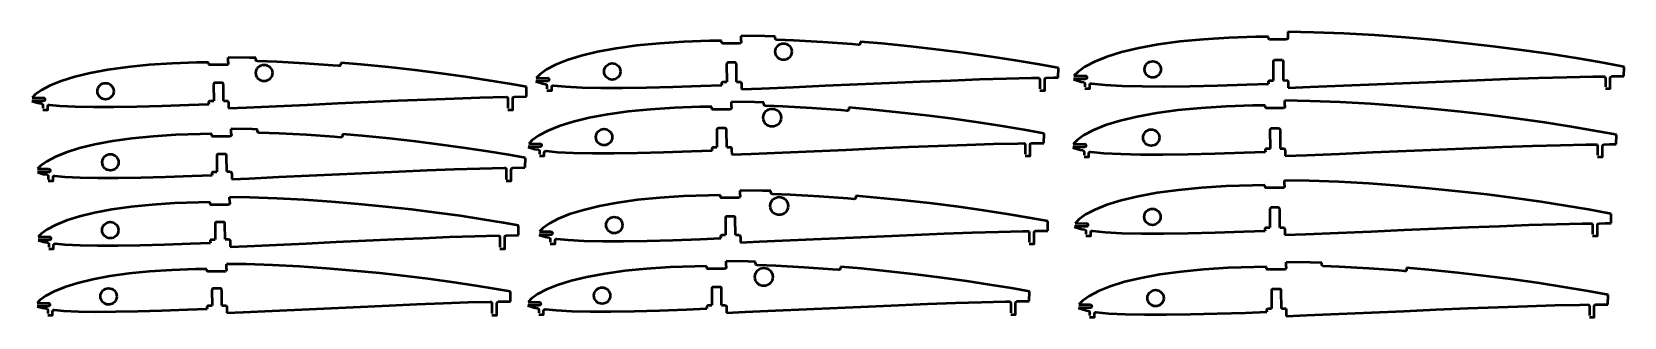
# Model space of a CAD drawing. Header units: millimetres. Extents: x 4 to 492, y 8 to 96.
import ezdxf

# ---------------------------------------------------------------- set-up
doc = ezdxf.new("R2010")
doc.units = ezdxf.units.MM
doc.layers.add('AM_0', color=7, linetype='Continuous', lineweight=50)

msp = doc.modelspace()

# ---------------------------------------------------------------- linework, layer by layer
at = {"layer": 'AM_0', "color": 0}
for p, q in [((221.54, 92.91), (221.53, 94.38)), ((64.35, 86.33), (64.34, 87.8)), ((318.7, 81.63), (318.76, 84.57)), ((492, 82.06), (492.07, 84.97)), ((155.72, 75.82), (155.78, 78.78)), ((215.62, 79.55), (215.62, 79.34)), ((221.62, 79.57), (221.62, 78.07)), ((383.11, 79.98), (383.11, 79.77)), ((389.11, 80), (389.12, 78.5)), ((58.44, 73.74), (58.45, 73.53)), ((64.44, 73.78), (64.45, 72.27)), ((218.54, 72.71), (218.53, 74.19)), ((65.32, 64.45), (65.31, 65.92)), ((314.25, 61.63), (314.32, 64.58)), ((489.62, 61.25), (489.69, 64.16)), ((212.62, 59.54), (212.62, 59.33)), ((218.62, 59.57), (218.63, 58.07)), ((382.17, 59.18), (382.17, 58.97)), ((388.17, 59.2), (388.18, 57.69)), ((155.31, 57.11), (155.25, 54.14)), ((59.43, 52.06), (59.43, 51.84)), ((65.43, 52.09), (65.44, 50.59)), ((388, 48.74), (387.99, 50.22)), ((64.82, 43.56), (64.81, 45.03)), ((221.19, 45.69), (221.18, 47.16)), ((488.05, 37.08), (488.12, 40)), ((153.3, 33.44), (153.35, 36.42)), ((315.45, 34.81), (315.51, 37.75)), ((382.06, 35), (382.06, 34.79)), ((388.06, 35.02), (388.07, 33.52)), ((58.93, 31.36), (58.93, 31.15)), ((64.93, 31.4), (64.94, 29.9)), ((215.28, 32.71), (215.28, 32.5)), ((221.28, 32.74), (221.28, 31.24)), ((63.83, 23.16), (63.82, 24.63)), ((216.96, 23.98), (216.96, 25.46)), ((388.49, 23.76), (388.48, 25.24)), ((150.85, 13.21), (150.91, 16.2)), ((309.78, 13.28), (309.84, 16.24)), ((487.09, 12.31), (487.15, 15.23)), ((57.94, 11.15), (57.94, 10.94)), ((63.94, 11.2), (63.95, 9.7)), ((211.06, 11.2), (211.06, 10.99)), ((217.06, 11.24), (217.07, 9.73)), ((382.55, 10.22), (382.55, 10)), ((388.55, 10.24), (388.56, 8.74))]:
    msp.add_line(p, q, dxfattribs=at)
at = {"layer": 'AM_0'}
msp.add_line((388.12, 73.11), (388.12, 74.6), dxfattribs=at)
for points in [[(215.54, 92.87), (211.85, 92.84), (203.96, 92.58), (196.52, 92.1), (189.6, 91.43), (183.26, 90.56), (177.56, 89.52), (172.54, 88.31), (168.24, 86.97), (164.67, 85.53), (161.86, 84.06), (159.83, 82.62), (158.74, 81.5)], [(231.99, 94.15), (228.76, 94.27), (221.53, 94.38)], [(383.06, 94.08), (379.26, 94.06), (370.99, 93.8), (363.2, 93.32), (355.96, 92.62), (349.32, 91.73), (343.34, 90.64), (338.08, 89.39), (333.57, 87.99), (329.82, 86.49), (326.87, 84.94), (324.74, 83.44), (323.51, 82.18)], [(492.07, 84.97), (490.95, 85.17), (484.48, 86.34), (477.36, 87.56), (469.66, 88.77), (461.44, 89.93), (452.77, 91.05), (443.75, 92.09), (434.49, 93.04), (425.08, 93.87), (415.63, 94.57), (406.22, 95.1), (396.96, 95.46), (389.05, 95.59)], [(318.76, 84.57), (318.54, 84.61), (312.36, 85.71), (305.56, 86.86), (298.2, 88), (290.35, 89.1), (282.07, 90.15), (273.45, 91.13), (264.61, 92.02), (257.99, 92.6)], [(58.35, 86.28), (54.76, 86.25), (47.24, 85.98), (40.15, 85.51), (33.56, 84.86), (27.53, 84.02), (22.1, 83.02), (17.33, 81.86), (13.23, 80.58), (9.84, 79.2), (7.17, 77.79), (5.25, 76.43), (4.3, 75.44)], [(72.84, 87.64), (70.87, 87.71), (64.34, 87.8)], [(155.78, 78.78), (150.56, 79.71), (144.07, 80.79), (137.06, 81.86), (129.57, 82.9), (121.68, 83.88), (113.47, 84.8), (105.04, 85.63), (98.85, 86.16)], [(228.5, 73.97), (225.58, 74.08), (218.53, 74.19)], [(489.69, 64.16), (488.79, 64.33), (482.39, 65.48), (475.35, 66.68), (467.74, 67.88), (459.61, 69.02), (451.04, 70.12), (442.12, 71.15), (432.96, 72.08), (423.66, 72.91), (414.31, 73.59), (405.01, 74.12), (395.86, 74.46), (388.12, 74.6)], [(212.54, 72.67), (208.88, 72.64), (201.08, 72.37), (193.72, 71.9), (186.89, 71.23), (180.63, 70.37), (175, 69.34), (170.04, 68.14), (165.78, 66.82), (162.26, 65.39), (159.49, 63.93), (157.49, 62.52), (156.43, 61.43)], [(314.32, 64.58), (314.31, 64.58), (308.21, 65.67), (301.48, 66.8), (294.21, 67.92), (286.45, 69), (278.27, 70.04), (269.75, 71), (261.01, 71.88), (254.51, 72.44)], [(382.12, 73.09), (378.35, 73.06), (370.18, 72.8), (362.48, 72.32), (355.31, 71.63), (348.75, 70.74), (342.84, 69.67), (337.64, 68.43), (333.18, 67.04), (329.48, 65.56), (326.56, 64.03), (324.46, 62.55), (323.27, 61.32)], [(59.32, 64.4), (55.77, 64.37), (48.34, 64.1), (41.34, 63.64), (34.83, 62.99), (28.87, 62.16), (23.52, 61.16), (18.8, 60.02), (14.75, 58.74), (11.41, 57.39), (8.77, 55.99), (6.88, 54.65), (5.96, 53.69)], [(73.33, 65.78), (71.67, 65.84), (65.31, 65.92)], [(155.31, 57.11), (150.39, 57.98), (143.98, 59.04), (137.06, 60.1), (129.66, 61.12), (121.86, 62.08), (113.75, 62.99), (105.42, 63.8), (99.34, 64.32)], [(488.12, 40), (487.44, 40.13), (481.12, 41.27), (474.16, 42.45), (466.63, 43.62), (458.59, 44.76), (450.12, 45.84), (441.3, 46.85), (432.25, 47.77), (423.05, 48.58), (413.8, 49.25), (404.61, 49.76), (395.56, 50.1), (387.99, 50.22)], [(153.35, 36.42), (148.73, 37.23), (142.41, 38.28), (135.56, 39.32), (128.26, 40.32), (120.56, 41.27), (112.55, 42.16), (104.32, 42.96), (95.97, 43.66), (87.57, 44.24), (79.22, 44.68), (71, 44.95), (64.81, 45.03)], [(215.19, 45.64), (211.55, 45.61), (203.84, 45.34), (196.58, 44.87), (189.82, 44.21), (183.64, 43.36), (178.08, 42.33), (173.18, 41.15), (168.98, 39.84), (165.5, 38.43), (162.76, 36.99), (160.79, 35.59), (159.76, 34.53)], [(230.65, 46.97), (228.05, 47.06), (221.18, 47.16)], [(315.51, 37.75), (309.7, 38.79), (303.06, 39.91), (295.87, 41.01), (288.2, 42.08), (280.11, 43.09), (271.7, 44.04), (263.06, 44.9), (256.66, 45.45)], [(382, 48.71), (378.25, 48.69), (370.17, 48.42), (362.56, 47.94), (355.48, 47.26), (348.99, 46.38), (343.15, 45.32), (338.01, 44.09), (333.6, 42.72), (329.94, 41.25), (327.06, 39.73), (324.98, 38.27), (323.83, 37.07)], [(58.82, 43.51), (55.29, 43.47), (47.95, 43.2), (41.04, 42.74), (34.62, 42.1), (28.74, 41.28), (23.45, 40.29), (18.79, 39.16), (14.8, 37.9), (11.49, 36.56), (8.9, 35.18), (7.03, 33.85), (6.14, 32.93)], [(150.91, 16.2), (146.58, 16.96), (140.33, 17.99), (133.58, 19.02), (126.37, 20), (118.76, 20.94), (110.86, 21.81), (102.73, 22.6), (94.48, 23.29), (86.19, 23.86), (77.94, 24.29), (69.83, 24.56), (63.82, 24.63)], [(225.94, 25.28), (223.66, 25.36), (216.96, 25.46)], [(399.41, 25), (395.87, 25.13), (388.48, 25.24)], [(57.83, 23.11), (54.32, 23.07), (47.08, 22.8), (40.26, 22.35), (33.91, 21.71), (28.11, 20.89), (22.89, 19.92), (18.29, 18.8), (14.35, 17.56), (11.09, 16.23), (8.53, 14.87), (6.69, 13.56), (5.83, 12.67)], [(210.96, 23.94), (207.35, 23.91), (199.74, 23.64), (192.56, 23.17), (185.89, 22.51), (179.78, 21.67), (174.29, 20.66), (169.45, 19.49), (165.3, 18.19), (161.87, 16.8), (159.16, 15.37), (157.22, 13.99), (156.23, 12.96)], [(309.84, 16.24), (304.33, 17.22), (297.77, 18.32), (290.67, 19.41), (283.09, 20.46), (275.1, 21.46), (266.79, 22.39), (258.25, 23.24), (251.95, 23.78)], [(382.49, 23.73), (378.76, 23.7), (370.77, 23.44), (363.25, 22.96), (356.25, 22.28), (349.84, 21.41), (344.07, 20.35), (338.99, 19.14), (334.63, 17.78), (331.02, 16.32), (328.17, 14.83), (326.12, 13.38), (325, 12.22)], [(487.15, 15.23), (486.7, 15.32), (480.45, 16.44), (473.57, 17.61), (466.12, 18.76), (458.18, 19.88), (449.8, 20.94), (441.08, 21.93), (432.13, 22.84), (425.42, 23.43)]]:
    msp.add_lwpolyline(points, dxfattribs=at)
at = {"layer": 'AM_0', "color": 0}
for points in [[(221.54, 92.91), (221.54, 92.61, -0.414214), (221.04, 92.1), (216.04, 92.08, -0.414214), (215.54, 92.58), (215.54, 92.87)], [(389.05, 95.59), (389.06, 93.81, -0.414214), (388.56, 93.31), (383.56, 93.3, -0.414214), (383.06, 93.79), (383.06, 94.08)], [(64.35, 86.33), (64.35, 86.03, -0.414214), (63.85, 85.52), (58.85, 85.49, -0.414214), (58.35, 85.99), (58.35, 86.28)], [(220.1, 80.37), (220.08, 85.73, 0.414214), (219.58, 86.23), (217.58, 86.22, 0.414214), (217.08, 85.72), (217.1, 80.36)], [(384.6, 80.79), (384.59, 86.54, -0.414214), (385.08, 87.04), (387.08, 87.05, -0.414214), (387.59, 86.55), (387.6, 80.79)], [(62.93, 74.57), (62.9, 79.54, 0.414214), (62.4, 80.04), (60.4, 80.03, 0.414214), (59.9, 79.52), (59.93, 74.55)], [(158.74, 81.5), (162.17, 81.51, -0.414214), (162.67, 81.01), (162.67, 81.01, -0.414214), (162.18, 80.51), (158.62, 80.5)], [(162.03, 77.71), (163.53, 77.71), (163.53, 78.75, -0.443583), (164.08, 79.24), (167.76, 78.88), (172.72, 78.62), (178.55, 78.49), (185.19, 78.49), (192.56, 78.6), (200.6, 78.81), (209.21, 79.1), (215.62, 79.34)], [(215.62, 79.55), (215.62, 79.85, -0.414214), (216.12, 80.35), (217.1, 80.36)], [(220.1, 80.37), (221.12, 80.37, -0.414214), (221.62, 79.87), (221.62, 79.57)], [(221.62, 78.07), (227.78, 78.32), (237.48, 78.74), (247.31, 79.17), (257.17, 79.6), (266.94, 80.02), (276.5, 80.42), (285.75, 80.79), (294.57, 81.1), (302.85, 81.35), (310.48, 81.53), (312.52, 81.56, -0.418382), (313.03, 81.06), (313.03, 78.21)], [(313.03, 77.71), (314.53, 77.71), (314.53, 81.09, -0.410058), (315.02, 81.59), (317.34, 81.62), (318.7, 81.63)], [(323.51, 82.18), (326.97, 82.19, -0.414214), (327.47, 81.69, -0.414214), (326.97, 81.19), (323.35, 81.18)], [(326.83, 78.3), (328.33, 78.3), (328.33, 79.31, -0.444105), (328.88, 79.81), (333.07, 79.38), (338.27, 79.1), (344.37, 78.96), (351.32, 78.95), (359.04, 79.05), (367.46, 79.25), (376.47, 79.53), (383.11, 79.77)], [(383.11, 79.98), (383.11, 80.28, -0.414214), (383.61, 80.78), (384.6, 80.79)], [(387.6, 80.79), (388.61, 80.8, -0.414214), (389.11, 80.3), (389.11, 80)], [(389.12, 78.5), (395.92, 78.76), (406.07, 79.18), (416.36, 79.61), (426.68, 80.04), (436.91, 80.47), (446.92, 80.87), (456.61, 81.24), (465.84, 81.55), (474.51, 81.8), (482.5, 81.96), (485.83, 82.01, -0.417869), (486.33, 81.51), (486.33, 78.8)], [(486.33, 78.3), (487.83, 78.3), (487.83, 81.54, -0.410568), (488.33, 82.04), (489.69, 82.05), (492, 82.06)], [(4.3, 75.44), (7.69, 75.46, -0.414214), (8.2, 74.96), (8.2, 74.96, -0.414214), (7.7, 74.46), (4.21, 74.44)], [(7.56, 71.75), (9.06, 71.75), (9.06, 72.81, -0.443009), (9.61, 73.31), (12.77, 73), (17.5, 72.76), (23.05, 72.65), (29.37, 72.66), (36.4, 72.78), (44.06, 73), (52.26, 73.28), (58.45, 73.53)], [(58.44, 73.74), (58.44, 74.04, -0.414214), (58.94, 74.54), (59.93, 74.55)], [(62.93, 74.57), (63.94, 74.57, -0.414214), (64.44, 74.08), (64.44, 73.78)], [(64.45, 72.27), (69.97, 72.51), (79.21, 72.92), (88.58, 73.35), (97.97, 73.78), (107.28, 74.2), (116.39, 74.6), (125.2, 74.97), (133.61, 75.28), (141.5, 75.53), (149.54, 75.73, -0.421445), (150.05, 75.23), (150.05, 72.25)], [(150.05, 71.75), (151.55, 71.75), (151.55, 75.27, -0.409497), (152.04, 75.77), (155.31, 75.82), (155.72, 75.82)], [(218.54, 72.71), (218.54, 72.41, -0.414214), (218.04, 71.91), (213.04, 71.88, -0.414214), (212.54, 72.38), (212.54, 72.67)], [(388.12, 73.11), (388.12, 72.81, -0.414214), (387.63, 72.31), (382.63, 72.3, -0.414214), (382.12, 72.8), (382.12, 73.09)], [(65.32, 64.45), (65.33, 64.15, -0.414214), (64.83, 63.65), (59.83, 63.62, -0.414214), (59.33, 64.11), (59.32, 64.4)], [(217.11, 60.37), (217.08, 65.63, 0.414214), (216.58, 66.13), (214.58, 66.12, 0.414214), (214.08, 65.62), (214.11, 60.35)], [(383.67, 59.98), (383.66, 65.64, -0.414214), (384.15, 66.14), (386.15, 66.15, -0.414214), (386.66, 65.65), (386.67, 59.99)], [(156.43, 61.43), (159.85, 61.44, -0.414214), (160.35, 60.94, -0.414214), (159.85, 60.44), (156.31, 60.43)], [(156.31, 60.43), (156.41, 60.36), (158.33, 59.77), (159.3, 59.6, -0.364789), (159.71, 59.11), (159.71, 58.17)], [(159.71, 57.67), (161.21, 57.67), (161.21, 58.71, -0.443426), (161.76, 59.2), (165.31, 58.85), (170.21, 58.6), (175.97, 58.48), (182.53, 58.48), (189.82, 58.6), (197.76, 58.81), (206.27, 59.09), (212.62, 59.33)], [(212.62, 59.54), (212.62, 59.84, -0.414214), (213.12, 60.35), (214.11, 60.35)], [(217.11, 60.37), (218.12, 60.37, -0.414214), (218.62, 59.87), (218.62, 59.57)], [(218.63, 58.07), (224.63, 58.32), (234.21, 58.73), (243.93, 59.16), (253.67, 59.59), (263.32, 60.02), (272.77, 60.42), (281.91, 60.79), (290.63, 61.1), (298.81, 61.35), (306.35, 61.53), (308.08, 61.55, -0.418535), (308.58, 61.05), (308.58, 58.17)], [(308.58, 57.67), (310.08, 57.67), (310.08, 61.09, -0.409905), (310.58, 61.59), (313.13, 61.63), (314.25, 61.63)], [(323.27, 61.32), (326.72, 61.33, -0.414214), (327.22, 60.83), (327.22, 60.83, -0.414214), (326.72, 60.33), (323.11, 60.32)], [(326.58, 57.45), (328.08, 57.45), (328.08, 58.47, -0.466012), (328.66, 58.96), (328.66, 58.96), (332.69, 58.56), (337.82, 58.29), (343.86, 58.15), (350.73, 58.14), (358.37, 58.25), (366.69, 58.45), (375.6, 58.73), (382.17, 58.97)], [(382.17, 59.18), (382.17, 59.48, -0.414214), (382.67, 59.98), (383.67, 59.98)], [(386.67, 59.99), (387.67, 60, -0.414214), (388.17, 59.5), (388.17, 59.2)], [(388.18, 57.69), (394.83, 57.96), (404.86, 58.37), (415.04, 58.8), (425.25, 59.23), (435.36, 59.66), (445.26, 60.06), (454.83, 60.42), (463.97, 60.74), (472.54, 60.98), (480.43, 61.15), (483.45, 61.19, -0.417971), (483.95, 60.69), (483.95, 57.95)], [(483.95, 57.45), (485.45, 57.45), (485.45, 60.72, -0.410466), (485.95, 61.22), (487.54, 61.24), (489.62, 61.25)], [(5.96, 53.69), (9.35, 53.71, -0.414214), (9.85, 53.21), (9.85, 53.21, -0.414214), (9.36, 52.71), (5.92, 52.69)], [(63.91, 52.88), (63.88, 57.76, 0.414214), (63.37, 58.26), (61.37, 58.25, 0.414214), (60.88, 57.74), (60.91, 52.86)], [(65.44, 50.59), (70.79, 50.82), (79.92, 51.24), (89.17, 51.66), (98.45, 52.09), (107.64, 52.51), (116.64, 52.91), (125.35, 53.28), (133.65, 53.6), (141.45, 53.85), (149.07, 54.04, -0.421599), (149.58, 53.54), (149.58, 50.52)], [(149.58, 50.02), (151.08, 50.02), (151.08, 53.58, -0.409344), (151.57, 54.08), (155.09, 54.14), (155.25, 54.14)], [(9.21, 50.02), (10.71, 50.02), (10.71, 51.09, -0.442852), (11.26, 51.59), (14.3, 51.3), (18.97, 51.06), (24.45, 50.96), (30.7, 50.97), (37.64, 51.1), (45.2, 51.31), (53.3, 51.6), (59.43, 51.84)], [(59.43, 52.06), (59.42, 52.36, -0.414214), (59.92, 52.86), (60.91, 52.86)], [(63.91, 52.88), (64.92, 52.89, -0.414214), (65.42, 52.39), (65.43, 52.09)], [(221.19, 45.69), (221.19, 45.39, -0.414214), (220.69, 44.88), (215.69, 44.86, -0.414214), (215.19, 45.35), (215.19, 45.64)], [(388, 48.74), (388, 48.44, -0.414214), (387.5, 47.94), (382.5, 47.92, -0.414214), (382, 48.42), (382, 48.71)], [(64.82, 43.56), (64.82, 43.26, -0.414214), (64.33, 42.76), (59.33, 42.72, -0.414214), (58.82, 43.22), (58.82, 43.51)], [(219.76, 33.54), (219.73, 38.71, 0.414214), (219.23, 39.2), (217.23, 39.19, 0.414214), (216.73, 38.69), (216.76, 33.52)], [(386.55, 35.82), (386.53, 41.38, 0.414214), (386.03, 41.88), (384.03, 41.87, 0.414214), (383.53, 41.37), (383.55, 35.81)], [(63.41, 32.19), (63.38, 36.97, 0.414214), (62.87, 37.47), (60.87, 37.45, 0.414214), (60.38, 36.95), (60.41, 32.17)], [(159.76, 34.53), (163.18, 34.55, -0.414214), (163.68, 34.05), (163.68, 34.05, -0.414214), (163.18, 33.55), (159.65, 33.53)], [(221.28, 31.24), (227.12, 31.49), (236.59, 31.9), (246.19, 32.33), (255.81, 32.76), (265.35, 33.18), (274.69, 33.59), (283.72, 33.95), (292.33, 34.27), (300.42, 34.52), (307.86, 34.7), (309.28, 34.72, -0.418689), (309.79, 34.22), (309.79, 31.3)], [(309.79, 30.8), (311.29, 30.8), (311.29, 34.26, -0.409752), (311.78, 34.76), (314.57, 34.8), (315.45, 34.81)], [(323.83, 37.07), (327.27, 37.08, -0.414214), (327.77, 36.59, -0.414214), (327.27, 36.08), (323.68, 36.07)], [(323.68, 36.07), (323.88, 35.94), (325.87, 35.32), (326.72, 35.18, -0.364393), (327.13, 34.68), (327.13, 33.74)], [(327.13, 33.24), (328.63, 33.24), (328.63, 34.26, -0.443844), (329.18, 34.76), (333.11, 34.36), (338.19, 34.09), (344.16, 33.96), (350.95, 33.95), (358.5, 34.06), (366.73, 34.27), (375.54, 34.55), (382.06, 34.79)], [(382.06, 35), (382.06, 35.3, -0.414214), (382.56, 35.8), (383.55, 35.81)], [(386.55, 35.82), (387.56, 35.82, -0.414214), (388.06, 35.32), (388.06, 35.02)], [(388.07, 33.52), (394.55, 33.78), (404.47, 34.19), (414.53, 34.62), (424.62, 35.06), (434.62, 35.48), (444.41, 35.88), (453.87, 36.25), (462.9, 36.57), (471.38, 36.81), (479.19, 36.98), (481.87, 37.02, -0.418125), (482.38, 36.52), (482.38, 33.74)], [(482.38, 33.24), (483.88, 33.24), (483.88, 36.55, -0.410313), (484.37, 37.05), (486.21, 37.08), (488.05, 37.08)], [(6.14, 32.93), (9.53, 32.95, -0.414214), (10.03, 32.46), (10.03, 32.46, -0.414214), (9.53, 31.95), (6.15, 31.93)], [(9.39, 29.29), (10.89, 29.29), (10.89, 30.36, -0.442696), (11.44, 30.86), (14.35, 30.58), (18.96, 30.35), (24.37, 30.25), (30.54, 30.27), (37.39, 30.4), (44.86, 30.61), (52.86, 30.9), (58.93, 31.15)], [(58.93, 31.36), (58.93, 31.66, -0.414214), (59.42, 32.16), (60.41, 32.17)], [(63.41, 32.19), (64.42, 32.2, -0.414214), (64.93, 31.7), (64.93, 31.4)], [(64.94, 29.9), (70.14, 30.13), (79.15, 30.54), (88.28, 30.96), (97.45, 31.39), (106.52, 31.81), (115.41, 32.21), (124.01, 32.58), (132.21, 32.9), (139.9, 33.15), (147.12, 33.33, -0.421753), (147.63, 32.83), (147.63, 29.79)], [(147.63, 29.29), (149.13, 29.29), (149.13, 32.88, -0.409192), (149.62, 33.38), (153.3, 33.44)], [(163.04, 30.8), (164.54, 30.8), (164.54, 31.84, -0.44327), (165.09, 32.34), (168.51, 32), (173.35, 31.75), (179.04, 31.64), (185.52, 31.64), (192.73, 31.76), (200.57, 31.97), (208.98, 32.26), (215.28, 32.5)], [(215.28, 32.71), (215.27, 33.01, -0.414214), (215.77, 33.52), (216.76, 33.52)], [(219.76, 33.54), (220.77, 33.54, -0.414214), (221.27, 33.04), (221.28, 32.74)], [(63.83, 23.16), (63.83, 22.86, -0.414214), (63.33, 22.36), (58.33, 22.32, -0.414214), (57.83, 22.82), (57.83, 23.11)], [(216.96, 23.98), (216.97, 23.68, -0.414214), (216.47, 23.18), (211.47, 23.15, -0.414214), (210.97, 23.65), (210.96, 23.94)], [(388.49, 23.76), (388.49, 23.46, -0.414214), (387.99, 22.96), (382.99, 22.94, -0.414214), (382.49, 23.44), (382.49, 23.73)], [(62.42, 11.99), (62.39, 16.67, 0.414214), (61.88, 17.17), (59.88, 17.15, 0.414214), (59.39, 16.65), (59.42, 11.96)], [(215.54, 12.03), (215.51, 17.1, 0.414214), (215.01, 17.6), (213.01, 17.59, 0.414214), (212.51, 17.08), (212.54, 12.01)], [(387.04, 11.03), (387.02, 16.5, 0.414214), (386.52, 16.99), (384.52, 16.99, 0.414214), (384.02, 16.48), (384.04, 11.02)], [(5.83, 12.67), (9.21, 12.7, -0.414214), (9.71, 12.2), (9.71, 12.2, -0.414214), (9.22, 11.7), (5.88, 11.67)], [(9.07, 9.05), (10.57, 9.05), (10.57, 10.14, -0.442591), (11.12, 10.63), (13.9, 10.37), (18.45, 10.14), (23.8, 10.05), (29.89, 10.07), (36.65, 10.19), (44.03, 10.41), (51.93, 10.69), (57.94, 10.94)], [(57.94, 11.15), (57.94, 11.45, -0.414214), (58.43, 11.96), (59.42, 11.96)], [(62.42, 11.99), (63.43, 11.99, -0.414214), (63.94, 11.5), (63.94, 11.2)], [(63.95, 9.7), (68.98, 9.92), (77.88, 10.33), (86.9, 10.75), (95.95, 11.18), (104.91, 11.59), (113.68, 11.99), (122.17, 12.36), (130.27, 12.67), (137.87, 12.93), (144.68, 13.1, -0.421856), (145.19, 12.6), (145.19, 9.55)], [(145.19, 9.05), (146.69, 9.05), (146.69, 12.65, -0.40909), (147.18, 13.15), (150.85, 13.21)], [(156.23, 12.96), (159.63, 12.98, -0.414214), (160.13, 12.49), (160.13, 12.49, -0.414214), (159.64, 11.98), (156.13, 11.96)], [(156.13, 11.96), (156.16, 11.94), (158.02, 11.37), (159.08, 11.18, -0.365036), (159.5, 10.69), (159.5, 9.75)], [(159.5, 9.25), (161, 9.25), (161, 10.31, -0.443165), (161.54, 10.8), (164.84, 10.48), (169.62, 10.24), (175.24, 10.12), (181.65, 10.13), (188.76, 10.25), (196.51, 10.46), (204.82, 10.75), (211.06, 10.99)], [(211.06, 11.2), (211.06, 11.5, -0.414214), (211.55, 12.01), (212.54, 12.01)], [(215.54, 12.03), (216.55, 12.03, -0.414214), (217.06, 11.54), (217.06, 11.24)], [(217.07, 9.73), (222.74, 9.97), (232.1, 10.39), (241.58, 10.81), (251.09, 11.24), (260.51, 11.66), (269.74, 12.06), (278.66, 12.43), (287.17, 12.75), (295.16, 13), (302.52, 13.18), (303.61, 13.19, -0.418792), (304.12, 12.69), (304.12, 9.75)], [(304.12, 9.25), (305.62, 9.25), (305.62, 12.73, -0.40965), (306.11, 13.23), (309.14, 13.28), (309.78, 13.28)], [(325, 12.22), (328.43, 12.23, -0.414214), (328.93, 11.73), (328.93, 11.73, -0.414214), (328.43, 11.23), (324.86, 11.22)], [(324.86, 11.22), (325.02, 11.11), (326.99, 10.5), (327.88, 10.35, -0.364541), (328.29, 9.85), (328.29, 8.91)], [(328.29, 8.41), (329.79, 8.41), (329.79, 9.44, -0.443687), (330.34, 9.94), (334.15, 9.56), (339.17, 9.29), (345.06, 9.16), (351.78, 9.16), (359.24, 9.27), (367.37, 9.48), (376.08, 9.76), (382.55, 10)], [(382.55, 10.22), (382.55, 10.52, -0.414214), (383.05, 11.02), (384.04, 11.02)], [(387.04, 11.03), (388.05, 11.04, -0.414214), (388.55, 10.54), (388.55, 10.24)], [(388.56, 8.74), (394.88, 8.99), (404.68, 9.41), (414.63, 9.84), (424.61, 10.27), (434.49, 10.7), (444.16, 11.1), (453.52, 11.47), (462.44, 11.78), (470.82, 12.03), (478.54, 12.2), (480.91, 12.24, -0.418279), (481.42, 11.74), (481.42, 8.91)], [(481.42, 8.41), (482.92, 8.41), (482.92, 11.77, -0.41016), (483.41, 12.27), (485.48, 12.3), (487.09, 12.31)]]:
    msp.add_lwpolyline(points, format="xyb", dxfattribs=at)
at = {"layer": 'AM_0'}
for points in [[(257.99, 92.6), (258, 92.14, -0.441137), (257.45, 91.64), (255.54, 91.81), (246.52, 92.46), (237.55, 92.95), (232.47, 93.14, -0.402333), (231.99, 93.63), (231.99, 94.15)], [(98.85, 86.16), (98.85, 85.7, -0.441137), (98.31, 85.2), (96.39, 85.36), (87.8, 85.97), (79.25, 86.42), (73.32, 86.62, -0.402333), (72.84, 87.12), (72.84, 87.64)], [(158.62, 80.5), (158.75, 80.41), (160.69, 79.81), (161.62, 79.65, -0.36464), (162.03, 79.15), (162.03, 78.21)], [(323.35, 81.18), (323.61, 81.01), (325.66, 80.37), (326.42, 80.24, -0.364146), (326.83, 79.74), (326.83, 78.8)], [(4.21, 74.44), (6.04, 73.87), (7.14, 73.68, -0.365184), (7.56, 73.19), (7.56, 72.25)], [(254.51, 72.44), (254.51, 71.98, -0.441137), (253.96, 71.48), (252.05, 71.65), (243.14, 72.28), (234.28, 72.77), (228.98, 72.96, -0.402333), (228.5, 73.45), (228.5, 73.97)], [(99.34, 64.32), (99.34, 63.86, -0.441137), (98.8, 63.36), (96.88, 63.52), (88.4, 64.11), (79.95, 64.56), (73.81, 64.77, -0.402333), (73.33, 65.26), (73.33, 65.78)], [(323.11, 60.32), (323.34, 60.17), (325.36, 59.54), (326.16, 59.4, -0.364245), (326.58, 58.9), (326.58, 57.95)], [(5.92, 52.69), (7.66, 52.15), (8.8, 51.96, -0.365333), (9.21, 51.46), (9.21, 50.52)], [(256.66, 45.45), (256.67, 45, -0.441137), (256.12, 44.49), (254.2, 44.66), (245.4, 45.28), (236.64, 45.76), (231.14, 45.95, -0.402333), (230.66, 46.45), (230.65, 46.97)], [(6.15, 31.93), (7.79, 31.42), (8.97, 31.22, -0.365481), (9.39, 30.73), (9.39, 29.79)], [(159.65, 33.53), (159.72, 33.49), (161.61, 32.9), (162.62, 32.73, -0.364937), (163.04, 32.23), (163.04, 31.3)], [(251.95, 23.78), (251.96, 23.32, -0.441137), (251.41, 22.82), (249.5, 22.99), (240.8, 23.6), (232.15, 24.06), (226.43, 24.26, -0.402333), (225.95, 24.76), (225.94, 25.28)], [(425.42, 23.43), (425.42, 22.97, -0.441137), (424.88, 22.47), (422.96, 22.64), (413.84, 23.3), (404.77, 23.8), (399.9, 23.98, -0.402333), (399.42, 24.48), (399.41, 25)], [(5.88, 11.67), (7.43, 11.2), (8.66, 10.99, -0.36558), (9.07, 10.49), (9.07, 9.55)]]:
    msp.add_lwpolyline(points, format="xyb", dxfattribs=at)
at = {"layer": 'AM_0', "color": 0}
for centre, radius in [((234.51, 89.56), 2.52), ((75.37, 83.05), 2.52), ((182.04, 83.49), 2.5), ((347.62, 84.14), 2.5), ((26.79, 77.47), 2.5), ((231.02, 69.38), 2.75), ((179.53, 63.43), 2.5), ((347.17, 63.29), 2.5), ((28.26, 55.74), 2.5), ((233.18, 42.38), 2.75), ((182.66, 36.55), 2.5), ((347.53, 39.05), 2.5), ((28.24, 34.99), 2.5), ((228.47, 20.69), 2.75), ((27.73, 14.74), 2.5), ((178.93, 14.99), 2.5), ((348.5, 14.21), 2.5)]:
    msp.add_circle(centre, radius, dxfattribs=at)

doc.saveas('drawing.dxf')
